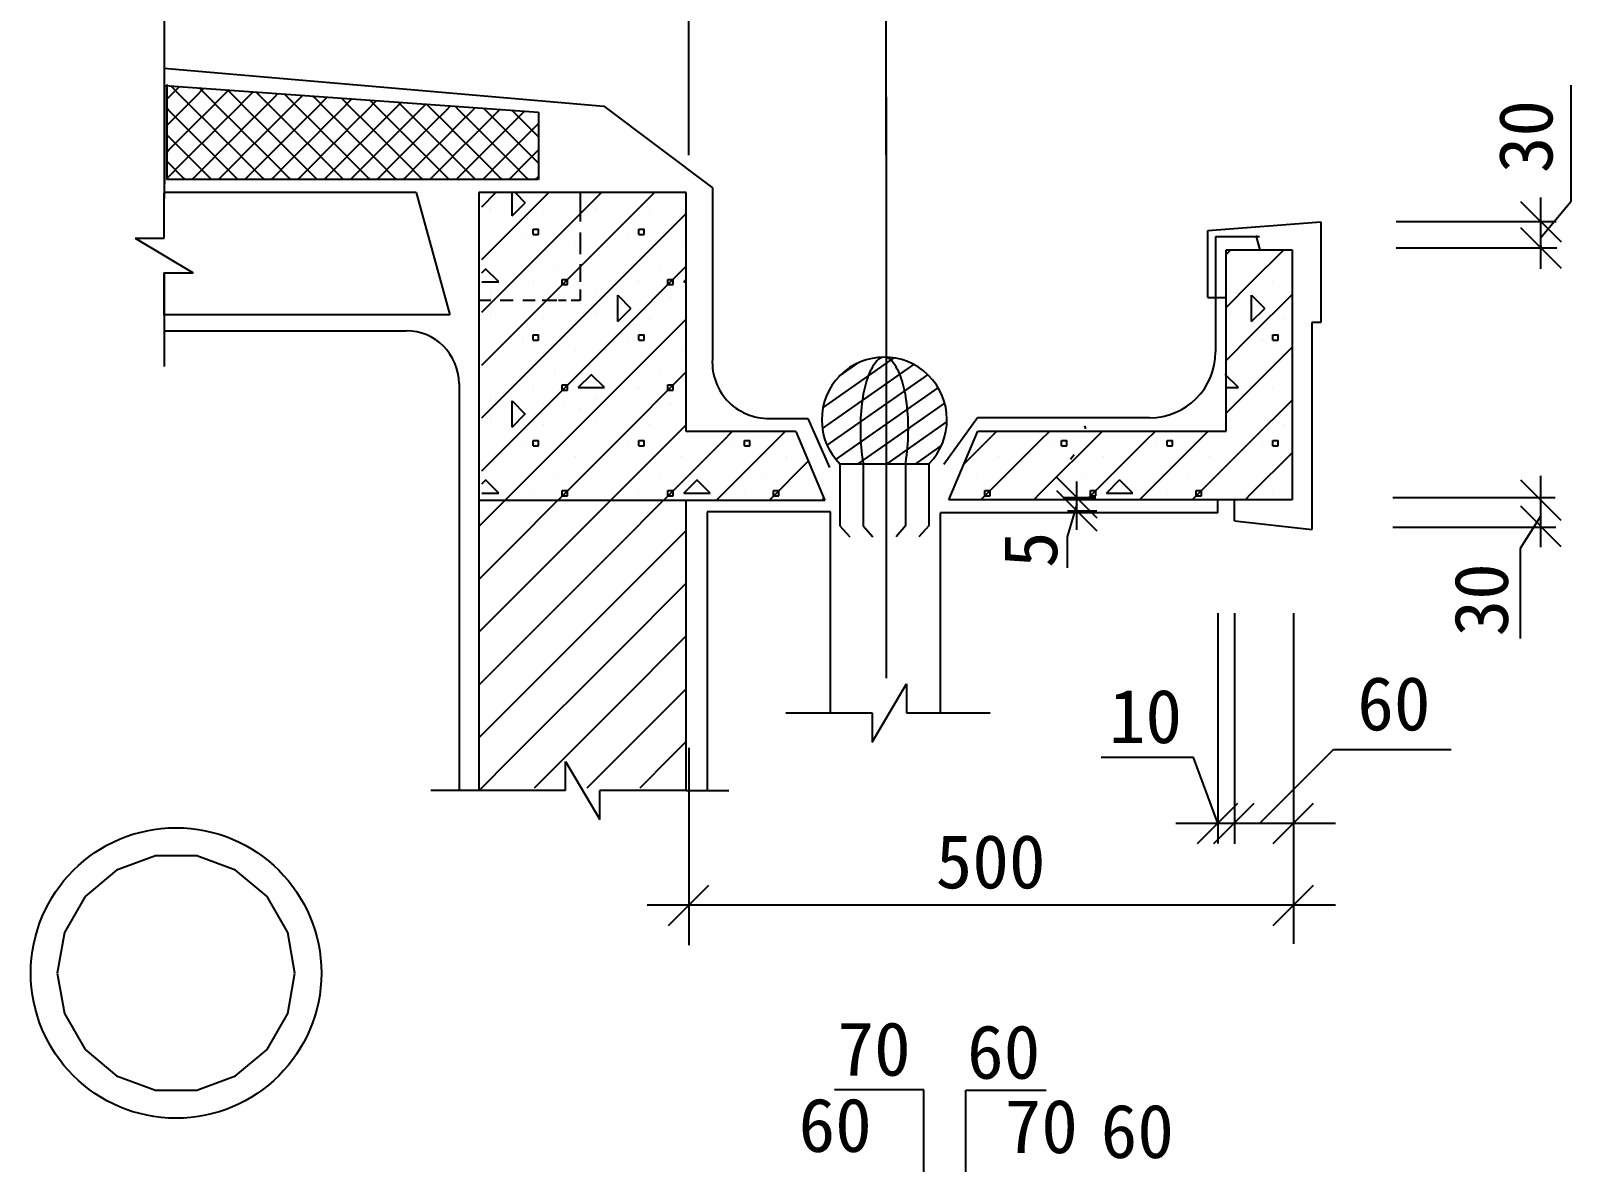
# Model space of a CAD drawing. Header units: metres. Extents: x 3333 to 67313, y 15903 to 106598.
# Drawn here: x 38894 to 62222, y 52942 to 70080 of the extents above; entities that cross this region are included whole.
import ezdxf

# ---------------------------------------------------------------- set-up
doc = ezdxf.new("R2010")
doc.units = ezdxf.units.M
for name, color, linetype in [('DIM', 3, 'Continuous'), ('OTHER', 7, 'Continuous'), ('PUB_DIM', 3, 'Continuous')]:
    doc.layers.add(name, color=color, linetype=linetype)

# ---------------------------------------------------------------- blocks, each defined once
blk = doc.blocks.new('_DIMX')
blk.add_line((-150, 0), (150, 0))
blk.add_lwpolyline([(-73.09, -73.09), (71.22, 71.29)])

msp = doc.modelspace()

# ---------------------------------------------------------------- linework, layer by layer
for p, q in [((40917.3, 68136.07), (40917.3, 70887.94)), ((40910.68, 69513.35), (47574.23, 68937.53)), ((40917.59, 69251.91), (40917.3, 67766.09)), ((40917.59, 69251.91), (46584.42, 68848.63)), ((40951.82, 69266.57), (40951.82, 67827.02)), ((40951.82, 69044.16), (40982.9, 69075.24)), ((40982.9, 69075.24), (41143.49, 69235.84)), ((40982.9, 69075.24), (40982.9, 69075.24)), ((41182.9, 69075.24), (41013.02, 69245.12)), ((41182.9, 68875.24), (41382.9, 69075.24)), ((41382.9, 68875.24), (41182.9, 69075.24)), ((41182.9, 69075.24), (41182.9, 69075.24)), ((41382.9, 69075.24), (41516.92, 69209.26)), ((41382.9, 69075.24), (41382.9, 69075.24)), ((41582.9, 69075.24), (41443.67, 69214.47)), ((41582.9, 68875.24), (41782.9, 69075.24)), ((41782.9, 68875.24), (41582.9, 69075.24)), ((41582.9, 69075.24), (41582.9, 69075.24)), ((41782.9, 69075.24), (41890.34, 69182.69)), ((41782.9, 69075.24), (41782.9, 69075.24)), ((41982.9, 69075.24), (41874.31, 69183.83)), ((41982.9, 68875.24), (42182.9, 69075.24)), ((42182.9, 68875.24), (41982.9, 69075.24)), ((41982.9, 69075.24), (41982.9, 69075.24)), ((42182.9, 69075.24), (42263.77, 69156.11)), ((42182.9, 69075.24), (42182.9, 69075.24)), ((42382.9, 69075.24), (42304.96, 69153.18)), ((42382.9, 68875.24), (42582.9, 69075.24)), ((42582.9, 68875.24), (42382.9, 69075.24)), ((42382.9, 69075.24), (42382.9, 69075.24)), ((42582.9, 69075.24), (42637.19, 69129.53)), ((42582.9, 69075.24), (42582.9, 69075.24)), ((42782.9, 69075.24), (42735.61, 69122.53)), ((42782.9, 68875.24), (42982.9, 69075.24)), ((42982.9, 68875.24), (42782.9, 69075.24)), ((42782.9, 69075.24), (42782.9, 69075.24)), ((42982.9, 69075.24), (43010.62, 69102.96)), ((42982.9, 69075.24), (42982.9, 69075.24)), ((43182.9, 69075.24), (43166.26, 69091.88)), ((43182.9, 68875.24), (43382.9, 69075.24)), ((43382.9, 68875.24), (43182.9, 69075.24)), ((43182.9, 69075.24), (43182.9, 69075.24)), ((43382.9, 69075.24), (43384.04, 69076.38)), ((43382.9, 69075.24), (43382.9, 69075.24)), ((43782.9, 68875.24), (43596.9, 69061.24)), ((51847.13, 69079.99), (51847.13, 60273.22)), ((62221.86, 67499.77), (62221.86, 69257.67)), ((40982.9, 68875.24), (40951.82, 68906.32)), ((40982.9, 68675.24), (41182.9, 68875.24)), ((41182.9, 68675.24), (40982.9, 68875.24)), ((40982.9, 68875.24), (40982.9, 68875.24)), ((41182.9, 68875.24), (41182.9, 68875.24)), ((41382.9, 68675.24), (41582.9, 68875.24)), ((41582.9, 68675.24), (41382.9, 68875.24)), ((41382.9, 68875.24), (41382.9, 68875.24)), ((41582.9, 68875.24), (41582.9, 68875.24)), ((41782.9, 68675.24), (41982.9, 68875.24)), ((41982.9, 68675.24), (41782.9, 68875.24)), ((41782.9, 68875.24), (41782.9, 68875.24)), ((41982.9, 68875.24), (41982.9, 68875.24)), ((42182.9, 68675.24), (42382.9, 68875.24)), ((42382.9, 68675.24), (42182.9, 68875.24)), ((42182.9, 68875.24), (42182.9, 68875.24)), ((42382.9, 68875.24), (42382.9, 68875.24)), ((42582.9, 68675.24), (42782.9, 68875.24)), ((42782.9, 68675.24), (42582.9, 68875.24)), ((42582.9, 68875.24), (42582.9, 68875.24)), ((42782.9, 68875.24), (42782.9, 68875.24)), ((42982.9, 68675.24), (43182.9, 68875.24)), ((43182.9, 68675.24), (42982.9, 68875.24)), ((42982.9, 68875.24), (42982.9, 68875.24)), ((43182.9, 68875.24), (43182.9, 68875.24)), ((43382.9, 68675.24), (43582.9, 68875.24)), ((43582.9, 68675.24), (43382.9, 68875.24)), ((43382.9, 68875.24), (43382.9, 68875.24)), ((43582.9, 68875.24), (43757.47, 69049.81)), ((43582.9, 68875.24), (43582.9, 68875.24)), ((43782.9, 68675.24), (43982.9, 68875.24)), ((43982.9, 68675.24), (43782.9, 68875.24)), ((43782.9, 68875.24), (43782.9, 68875.24)), ((43982.9, 68875.24), (44130.89, 69023.23)), ((43982.9, 68875.24), (43982.9, 68875.24)), ((44182.9, 68875.24), (44027.55, 69030.59)), ((44182.9, 68675.24), (44382.9, 68875.24)), ((44382.9, 68675.24), (44182.9, 68875.24)), ((44182.9, 68875.24), (44182.9, 68875.24)), ((44382.9, 68875.24), (44504.31, 68996.66)), ((44382.9, 68875.24), (44382.9, 68875.24)), ((44582.9, 68875.24), (44458.2, 68999.94)), ((44582.9, 68675.24), (44782.9, 68875.24)), ((44782.9, 68675.24), (44582.9, 68875.24)), ((44582.9, 68875.24), (44582.9, 68875.24)), ((44782.9, 68875.24), (44877.74, 68970.08)), ((44782.9, 68875.24), (44782.9, 68875.24)), ((44982.9, 68875.24), (44888.84, 68969.29)), ((44982.9, 68675.24), (45182.9, 68875.24)), ((45182.9, 68675.24), (44982.9, 68875.24)), ((44982.9, 68875.24), (44982.9, 68875.24)), ((45182.9, 68875.24), (45251.16, 68943.51)), ((45182.9, 68875.24), (45182.9, 68875.24)), ((45382.9, 68875.24), (45319.49, 68938.65)), ((45382.9, 68675.24), (45582.89, 68875.24)), ((45582.9, 68675.24), (45382.9, 68875.24)), ((45382.9, 68875.24), (45382.9, 68875.24)), ((45582.89, 68875.24), (45624.59, 68916.93)), ((45582.89, 68875.24), (45582.89, 68875.24)), ((45782.89, 68875.24), (45750.14, 68908)), ((45782.89, 68675.24), (45982.89, 68875.24)), ((45982.89, 68675.24), (45782.89, 68875.24)), ((45782.89, 68875.24), (45782.89, 68875.24)), ((45982.89, 68875.24), (45998.01, 68890.36)), ((45982.89, 68875.24), (45982.89, 68875.24)), ((46182.89, 68875.24), (46180.78, 68877.35)), ((46382.89, 68675.24), (46182.89, 68875.24)), ((46182.89, 68875.24), (46182.89, 68875.24)), ((46182.89, 68675.24), (46371.44, 68863.78)), ((46584.42, 68848.63), (46584.42, 67827.02)), ((47574.23, 68937.53), (49219.54, 67703.63)), ((40951.82, 68644.16), (40982.9, 68675.24)), ((40982.9, 68675.24), (40982.9, 68675.24)), ((41182.9, 68475.24), (41382.9, 68675.24)), ((41382.9, 68475.24), (41182.9, 68675.24)), ((41182.9, 68675.24), (41182.9, 68675.24)), ((41382.9, 68675.24), (41382.9, 68675.24)), ((41582.9, 68475.24), (41782.9, 68675.24)), ((41782.9, 68475.24), (41582.9, 68675.24)), ((41582.9, 68675.24), (41582.9, 68675.24)), ((41782.9, 68675.24), (41782.9, 68675.24)), ((41982.9, 68475.24), (42182.9, 68675.24)), ((42182.9, 68475.24), (41982.9, 68675.24)), ((41982.9, 68675.24), (41982.9, 68675.24)), ((42182.9, 68675.24), (42182.9, 68675.24)), ((42382.9, 68475.24), (42582.9, 68675.24)), ((42582.9, 68475.24), (42382.9, 68675.24)), ((42382.9, 68675.24), (42382.9, 68675.24)), ((42582.9, 68675.24), (42582.9, 68675.24)), ((42782.9, 68475.24), (42982.9, 68675.24)), ((42982.9, 68475.24), (42782.9, 68675.24)), ((42782.9, 68675.24), (42782.9, 68675.24)), ((42982.9, 68675.24), (42982.9, 68675.24)), ((43182.9, 68475.24), (43382.9, 68675.24)), ((43382.9, 68475.24), (43182.9, 68675.24)), ((43182.9, 68675.24), (43182.9, 68675.24)), ((43382.9, 68675.24), (43382.9, 68675.24)), ((43582.9, 68475.24), (43782.9, 68675.24)), ((43782.9, 68475.24), (43582.9, 68675.24)), ((43582.9, 68675.24), (43582.9, 68675.24)), ((43782.9, 68675.24), (43782.9, 68675.24)), ((43982.9, 68475.24), (44182.9, 68675.24)), ((44182.9, 68475.24), (43982.9, 68675.24)), ((43982.9, 68675.24), (43982.9, 68675.24)), ((44182.9, 68675.24), (44182.9, 68675.24)), ((44382.9, 68475.24), (44582.9, 68675.24)), ((44582.9, 68475.24), (44382.9, 68675.24)), ((44382.9, 68675.24), (44382.9, 68675.24)), ((44582.9, 68675.24), (44582.9, 68675.24)), ((44782.9, 68475.24), (44982.9, 68675.24)), ((44982.9, 68475.24), (44782.9, 68675.24)), ((44782.9, 68675.24), (44782.9, 68675.24)), ((44982.9, 68675.24), (44982.9, 68675.24)), ((45182.9, 68475.24), (45382.9, 68675.24)), ((45382.9, 68475.24), (45182.9, 68675.24)), ((45182.9, 68675.24), (45182.9, 68675.24)), ((45382.9, 68675.24), (45382.9, 68675.24)), ((45582.89, 68475.24), (45782.89, 68675.24)), ((45782.89, 68475.24), (45582.9, 68675.24)), ((45582.9, 68675.24), (45582.9, 68675.24)), ((45782.89, 68675.24), (45782.89, 68675.24)), ((45982.89, 68475.24), (46182.89, 68675.24)), ((46182.89, 68475.24), (45982.89, 68675.24)), ((45982.89, 68675.24), (45982.89, 68675.24)), ((46182.89, 68675.24), (46182.89, 68675.24)), ((46382.89, 68475.24), (46582.89, 68675.24)), ((46582.89, 68475.24), (46382.89, 68675.24)), ((46382.89, 68675.24), (46382.89, 68675.24)), ((46582.89, 68675.24), (46584.42, 68676.77)), ((46582.89, 68675.24), (46582.89, 68675.24)), ((40982.9, 68475.24), (40951.82, 68506.32)), ((40982.9, 68275.24), (41182.9, 68475.24)), ((41182.9, 68275.24), (40982.9, 68475.24)), ((40982.9, 68475.24), (40982.9, 68475.24)), ((41182.9, 68475.24), (41182.9, 68475.24)), ((41382.9, 68275.24), (41582.9, 68475.24)), ((41582.9, 68275.24), (41382.9, 68475.24)), ((41382.9, 68475.24), (41382.9, 68475.24)), ((41582.9, 68475.24), (41582.9, 68475.24)), ((41782.9, 68275.24), (41982.9, 68475.24)), ((41982.9, 68275.24), (41782.9, 68475.24)), ((41782.9, 68475.24), (41782.9, 68475.24)), ((41982.9, 68475.24), (41982.9, 68475.24)), ((42182.9, 68275.24), (42382.9, 68475.24)), ((42382.9, 68275.24), (42182.9, 68475.24)), ((42182.9, 68475.24), (42182.9, 68475.24)), ((42382.9, 68475.24), (42382.9, 68475.24)), ((42582.9, 68275.24), (42782.9, 68475.24)), ((42782.9, 68275.24), (42582.9, 68475.24)), ((42582.9, 68475.24), (42582.9, 68475.24)), ((42782.9, 68475.24), (42782.9, 68475.24)), ((42982.9, 68275.24), (43182.9, 68475.24)), ((43182.9, 68275.24), (42982.9, 68475.24)), ((42982.9, 68475.24), (42982.9, 68475.24)), ((43182.9, 68475.24), (43182.9, 68475.24)), ((43382.9, 68275.24), (43582.9, 68475.24)), ((43582.9, 68275.24), (43382.9, 68475.24)), ((43382.9, 68475.24), (43382.9, 68475.24)), ((43582.9, 68475.24), (43582.9, 68475.24)), ((43782.9, 68275.24), (43982.9, 68475.24)), ((43982.9, 68275.24), (43782.9, 68475.24)), ((43782.9, 68475.24), (43782.9, 68475.24)), ((43982.9, 68475.24), (43982.9, 68475.24)), ((44182.9, 68275.24), (44382.9, 68475.24)), ((44382.9, 68275.24), (44182.9, 68475.24)), ((44182.9, 68475.24), (44182.9, 68475.24)), ((44382.9, 68475.24), (44382.9, 68475.24)), ((44582.9, 68275.24), (44782.9, 68475.24)), ((44782.9, 68275.24), (44582.9, 68475.24)), ((44582.9, 68475.24), (44582.9, 68475.24)), ((44782.9, 68475.24), (44782.9, 68475.24)), ((44982.9, 68275.24), (45182.9, 68475.24)), ((45182.9, 68275.24), (44982.9, 68475.24)), ((44982.9, 68475.24), (44982.9, 68475.24)), ((45182.9, 68475.24), (45182.9, 68475.24)), ((45382.9, 68275.24), (45582.89, 68475.24)), ((45582.9, 68275.24), (45382.9, 68475.24)), ((45382.9, 68475.24), (45382.9, 68475.24)), ((45582.89, 68475.24), (45582.89, 68475.24)), ((45782.89, 68275.24), (45982.89, 68475.24)), ((45982.89, 68275.24), (45782.89, 68475.24)), ((45782.89, 68475.24), (45782.89, 68475.24)), ((45982.89, 68475.24), (45982.89, 68475.24)), ((46182.89, 68275.24), (46382.89, 68475.24)), ((46382.89, 68275.24), (46182.89, 68475.24)), ((46182.89, 68475.24), (46182.89, 68475.24)), ((46382.89, 68475.24), (46382.89, 68475.24)), ((46584.42, 68473.71), (46582.89, 68475.24)), ((46582.89, 68475.24), (46582.89, 68475.24)), ((40915.96, 66937.53), (40917.3, 68136.07)), ((40951.82, 68244.16), (40982.9, 68275.24)), ((40982.9, 68275.24), (40982.9, 68275.24)), ((41182.9, 68075.24), (41382.9, 68275.24)), ((41382.9, 68075.24), (41182.9, 68275.24)), ((41182.9, 68275.24), (41182.9, 68275.24)), ((41382.9, 68275.24), (41382.9, 68275.24)), ((41582.9, 68075.24), (41782.9, 68275.24)), ((41782.9, 68075.24), (41582.9, 68275.24)), ((41582.9, 68275.24), (41582.9, 68275.24)), ((41782.9, 68275.24), (41782.9, 68275.24)), ((41982.9, 68075.24), (42182.9, 68275.24)), ((42182.9, 68075.24), (41982.9, 68275.24)), ((41982.9, 68275.24), (41982.9, 68275.24)), ((42182.9, 68275.24), (42182.9, 68275.24)), ((42382.9, 68075.24), (42582.9, 68275.24)), ((42582.9, 68075.24), (42382.9, 68275.24)), ((42382.9, 68275.24), (42382.9, 68275.24)), ((42582.9, 68275.24), (42582.9, 68275.24)), ((42782.9, 68075.24), (42982.9, 68275.24)), ((42982.9, 68075.24), (42782.9, 68275.24)), ((42782.9, 68275.24), (42782.9, 68275.24)), ((42982.9, 68275.24), (42982.9, 68275.24)), ((43182.9, 68075.24), (43382.9, 68275.24)), ((43382.9, 68075.24), (43182.9, 68275.24)), ((43182.9, 68275.24), (43182.9, 68275.24)), ((43382.9, 68275.24), (43382.9, 68275.24)), ((43582.9, 68075.24), (43782.9, 68275.24)), ((43782.9, 68075.24), (43582.9, 68275.24)), ((43582.9, 68275.24), (43582.9, 68275.24)), ((43782.9, 68275.24), (43782.9, 68275.24)), ((43982.9, 68075.24), (44182.9, 68275.24)), ((44182.9, 68075.24), (43982.9, 68275.24)), ((43982.9, 68275.24), (43982.9, 68275.24)), ((44182.9, 68275.24), (44182.9, 68275.24)), ((44382.9, 68075.24), (44582.9, 68275.24)), ((44582.9, 68075.24), (44382.9, 68275.24)), ((44382.9, 68275.24), (44382.9, 68275.24)), ((44582.9, 68275.24), (44582.9, 68275.24)), ((44782.9, 68075.24), (44982.9, 68275.24)), ((44982.9, 68075.24), (44782.9, 68275.24)), ((44782.9, 68275.24), (44782.9, 68275.24)), ((44982.9, 68275.24), (44982.9, 68275.24)), ((45182.9, 68075.24), (45382.9, 68275.24)), ((45382.9, 68075.24), (45182.9, 68275.24)), ((45182.9, 68275.24), (45182.9, 68275.24)), ((45382.9, 68275.24), (45382.9, 68275.24)), ((45582.89, 68075.24), (45782.89, 68275.24)), ((45782.89, 68075.24), (45582.9, 68275.24)), ((45582.9, 68275.24), (45582.9, 68275.24)), ((45782.89, 68275.24), (45782.89, 68275.24)), ((45982.89, 68075.24), (46182.89, 68275.24)), ((46182.89, 68075.24), (45982.89, 68275.24)), ((45982.89, 68275.24), (45982.89, 68275.24)), ((46182.89, 68275.24), (46182.89, 68275.24)), ((46382.89, 68075.24), (46582.89, 68275.24)), ((46582.89, 68075.24), (46382.89, 68275.24)), ((46382.89, 68275.24), (46382.89, 68275.24)), ((46582.89, 68275.24), (46584.42, 68276.77)), ((46582.89, 68275.24), (46582.89, 68275.24)), ((40982.9, 68075.24), (40951.82, 68106.33)), ((40982.9, 67875.24), (41182.9, 68075.24)), ((41182.9, 67875.24), (40982.9, 68075.24)), ((40982.9, 68075.24), (40982.9, 68075.24)), ((41182.9, 68075.24), (41182.9, 68075.24)), ((41382.9, 67875.24), (41582.9, 68075.24)), ((41582.9, 67875.24), (41382.9, 68075.24)), ((41382.9, 68075.24), (41382.9, 68075.24)), ((41582.9, 68075.24), (41582.9, 68075.24)), ((41782.9, 67875.24), (41982.9, 68075.24)), ((41982.9, 67875.24), (41782.9, 68075.24)), ((41782.9, 68075.24), (41782.9, 68075.24)), ((41982.9, 68075.24), (41982.9, 68075.24)), ((42182.9, 67875.24), (42382.9, 68075.24)), ((42382.9, 67875.24), (42182.9, 68075.24)), ((42182.9, 68075.24), (42182.9, 68075.24)), ((42382.9, 68075.24), (42382.9, 68075.24)), ((42582.9, 67875.24), (42782.9, 68075.24)), ((42782.9, 67875.24), (42582.9, 68075.24)), ((42582.9, 68075.24), (42582.9, 68075.24)), ((42782.9, 68075.24), (42782.9, 68075.24)), ((42982.9, 67875.24), (43182.9, 68075.24)), ((43182.9, 67875.24), (42982.9, 68075.24)), ((42982.9, 68075.24), (42982.9, 68075.24)), ((43182.9, 68075.24), (43182.9, 68075.24)), ((43382.9, 67875.24), (43582.9, 68075.24)), ((43582.9, 67875.24), (43382.9, 68075.24)), ((43382.9, 68075.24), (43382.9, 68075.24)), ((43582.9, 68075.24), (43582.9, 68075.24)), ((43782.9, 67875.24), (43982.9, 68075.24)), ((43982.9, 67875.24), (43782.9, 68075.24)), ((43782.9, 68075.24), (43782.9, 68075.24)), ((43982.9, 68075.24), (43982.9, 68075.24)), ((44182.9, 67875.24), (44382.9, 68075.24)), ((44382.9, 67875.24), (44182.9, 68075.24)), ((44182.9, 68075.24), (44182.9, 68075.24)), ((44382.9, 68075.24), (44382.9, 68075.24)), ((44582.9, 67875.24), (44782.9, 68075.24)), ((44782.9, 67875.24), (44582.9, 68075.24)), ((44582.9, 68075.24), (44582.9, 68075.24)), ((44782.9, 68075.24), (44782.9, 68075.24)), ((44982.9, 67875.24), (45182.9, 68075.24)), ((45182.9, 67875.24), (44982.9, 68075.24)), ((44982.9, 68075.24), (44982.9, 68075.24)), ((45182.9, 68075.24), (45182.9, 68075.24)), ((45382.9, 67875.24), (45582.89, 68075.24)), ((45582.9, 67875.24), (45382.9, 68075.24)), ((45382.9, 68075.24), (45382.9, 68075.24)), ((45582.89, 68075.24), (45582.89, 68075.24)), ((45782.89, 67875.24), (45982.89, 68075.24)), ((45982.89, 67875.24), (45782.89, 68075.24)), ((45782.89, 68075.24), (45782.89, 68075.24)), ((45982.89, 68075.24), (45982.89, 68075.24)), ((46182.89, 67875.24), (46382.89, 68075.24)), ((46382.89, 67875.24), (46182.89, 68075.24)), ((46182.89, 68075.24), (46182.89, 68075.24)), ((46382.89, 68075.24), (46382.89, 68075.24)), ((46584.42, 68073.71), (46582.89, 68075.24)), ((46582.89, 68075.24), (46582.89, 68075.24)), ((40951.82, 67844.16), (40982.9, 67875.24)), ((46584.42, 67827.02), (40951.82, 67827.02)), ((40982.9, 67875.24), (40982.9, 67875.24)), ((41231.12, 67827.02), (41182.9, 67875.24)), ((41182.9, 67875.24), (41182.9, 67875.24)), ((41334.68, 67827.02), (41382.9, 67875.24)), ((41382.9, 67875.24), (41382.9, 67875.24)), ((41631.12, 67827.02), (41582.9, 67875.24)), ((41582.9, 67875.24), (41582.9, 67875.24)), ((41734.68, 67827.02), (41782.9, 67875.24)), ((41782.9, 67875.24), (41782.9, 67875.24)), ((42031.12, 67827.02), (41982.9, 67875.24)), ((41982.9, 67875.24), (41982.9, 67875.24)), ((42134.68, 67827.02), (42182.9, 67875.24)), ((42182.9, 67875.24), (42182.9, 67875.24)), ((42431.12, 67827.02), (42382.9, 67875.24)), ((42382.9, 67875.24), (42382.9, 67875.24)), ((42534.68, 67827.02), (42582.9, 67875.24)), ((42582.9, 67875.24), (42582.9, 67875.24)), ((42831.12, 67827.02), (42782.9, 67875.24)), ((42782.9, 67875.24), (42782.9, 67875.24)), ((42934.68, 67827.02), (42982.9, 67875.24)), ((42982.9, 67875.24), (42982.9, 67875.24)), ((43231.12, 67827.02), (43182.9, 67875.24)), ((43182.9, 67875.24), (43182.9, 67875.24)), ((43334.68, 67827.02), (43382.9, 67875.24)), ((43382.9, 67875.24), (43382.9, 67875.24)), ((43631.12, 67827.02), (43582.9, 67875.24)), ((43582.9, 67875.24), (43582.9, 67875.24)), ((43734.68, 67827.02), (43782.9, 67875.24)), ((43782.9, 67875.24), (43782.9, 67875.24)), ((44031.12, 67827.02), (43982.9, 67875.24)), ((43982.9, 67875.24), (43982.9, 67875.24)), ((44134.68, 67827.02), (44182.9, 67875.24)), ((44182.9, 67875.24), (44182.9, 67875.24)), ((44431.12, 67827.02), (44382.9, 67875.24)), ((44382.9, 67875.24), (44382.9, 67875.24)), ((44534.68, 67827.02), (44582.9, 67875.24)), ((44582.9, 67875.24), (44582.9, 67875.24)), ((44831.12, 67827.02), (44782.9, 67875.24)), ((44782.9, 67875.24), (44782.9, 67875.24)), ((44934.68, 67827.02), (44982.9, 67875.24)), ((44982.9, 67875.24), (44982.9, 67875.24)), ((45231.12, 67827.02), (45182.9, 67875.24)), ((45182.9, 67875.24), (45182.9, 67875.24)), ((45334.68, 67827.02), (45382.9, 67875.24)), ((45382.9, 67875.24), (45382.9, 67875.24)), ((45631.11, 67827.02), (45582.9, 67875.24)), ((45582.9, 67875.24), (45582.9, 67875.24)), ((45734.67, 67827.02), (45782.89, 67875.24)), ((45782.89, 67875.24), (45782.89, 67875.24)), ((46031.11, 67827.02), (45982.89, 67875.24)), ((45982.89, 67875.24), (45982.89, 67875.24)), ((46134.67, 67827.02), (46182.89, 67875.24)), ((46182.89, 67875.24), (46182.89, 67875.24)), ((46431.11, 67827.02), (46382.89, 67875.24)), ((46382.89, 67875.24), (46382.89, 67875.24)), ((46534.67, 67827.02), (46582.89, 67875.24)), ((46582.89, 67875.24), (46584.42, 67876.77)), ((46582.89, 67875.24), (46582.89, 67875.24)), ((49219.54, 67703.63), (49219.54, 65153.57)), ((40910.68, 67621.37), (40910.68, 66937.54)), ((44728.5, 67629.55), (40917.3, 67629.55)), ((44728.5, 67629.55), (45239.42, 65778.64)), ((45678.6, 67629.55), (45678.6, 58572.76)), ((48820.41, 67629.55), (45678.6, 67629.55)), ((45723.24, 67415.86), (45936.93, 67629.55)), ((46182.46, 67275.1), (46182.46, 67629.55)), ((46182.48, 67075.1), (46736.93, 67629.55)), ((46182.48, 67275.1), (46383.29, 67475.91)), ((46228.04, 67629.55), (46383.29, 67474.3)), ((46982.48, 67075.1), (47536.93, 67629.55)), ((47216.11, 67629.55), (47216.11, 67193.93)), ((47222.46, 67555.1), (47222.46, 67555.1)), ((47782.48, 67075.1), (48336.93, 67629.55)), ((48820.41, 64009.19), (48820.41, 67629.55)), ((61763.07, 66553.07), (61763.07, 67555.84)), ((61763.07, 66950.54), (62221.86, 67499.77)), ((61763.07, 66473.65), (61763.07, 67427.42)), ((45862.46, 67395.1), (45862.46, 67395.1)), ((46422.46, 67235.1), (46422.46, 67235.1)), ((46662.46, 67315.1), (46662.46, 67315.1)), ((47462.46, 67395.1), (47462.46, 67395.1)), ((47782.48, 66275.1), (48820.41, 67313.03)), ((48022.46, 67235.1), (48022.46, 67235.1)), ((48262.46, 67315.1), (48262.46, 67315.1)), ((56716.72, 67056.17), (58431.2, 67185.22)), ((58431.2, 67185.22), (58431.2, 65660.86)), ((45723.24, 66615.86), (46182.48, 67075.1)), ((45723.24, 65815.86), (46982.48, 67075.1)), ((46182.48, 67075.1), (46182.48, 67075.1)), ((46182.48, 65475.1), (47782.48, 67075.1)), ((46342.46, 66995.1), (46342.46, 66995.1)), ((46502.46, 67075.1), (46582.46, 67075.1)), ((46502.46, 66995.1), (46502.46, 67075.1)), ((46502.46, 66995.1), (46582.46, 66995.1)), ((46582.46, 66995.1), (46582.46, 67075.1)), ((46982.48, 67075.1), (46982.48, 67075.1)), ((47216.11, 67027.42), (47216.11, 66694.4)), ((47782.48, 67075.1), (47782.48, 67075.1)), ((47942.46, 66995.1), (47942.46, 66995.1)), ((48102.46, 67075.1), (48182.46, 67075.1)), ((48102.46, 66995.1), (48102.46, 67075.1)), ((48102.46, 66995.1), (48182.46, 66995.1)), ((48182.46, 66995.1), (48182.46, 67075.1)), ((56716.72, 66041.27), (56716.72, 67056.17)), ((57500.68, 66960.99), (56837.02, 66960.99)), ((56837.02, 66960.99), (56837.02, 65218.04)), ((57509.19, 66760.86), (57451.93, 66981.2)), ((40475.96, 66938.17), (41354.2, 66415.59)), ((47142.46, 66835.1), (47142.46, 66835.1)), ((48742.46, 66835.1), (48742.46, 66835.1)), ((56992.41, 66685.03), (57068.24, 66760.86)), ((56994.73, 64017.91), (56994.73, 66760.86)), ((56994.73, 66760.86), (57994.73, 66760.86)), ((57382.48, 66275.1), (57868.24, 66760.86)), ((57994.73, 66760.86), (57994.73, 62976.06)), ((61763.07, 66821.22), (61763.07, 66761.22)), ((46822.46, 66515.1), (46822.46, 66515.1)), ((47216.11, 66544), (47216.11, 66275.44)), ((47782.48, 65475.1), (48820.41, 66513.03)), ((48422.46, 66515.1), (48422.46, 66515.1)), ((40910.68, 66415.78), (40910.68, 65770.52)), ((40917.3, 64994.27), (40917.3, 66415.78)), ((45723.24, 66415.86), (45783.29, 66475.91)), ((45723.24, 66275.1), (45982.46, 66275.1)), ((45982.48, 66275.1), (45781.68, 66475.91)), ((46182.48, 64675.1), (47782.48, 66275.1)), ((46502.46, 66275.1), (46502.46, 66275.1)), ((46942.46, 66235.1), (46942.46, 66315.1)), ((46942.46, 66315.1), (47022.46, 66315.1)), ((47022.46, 66235.1), (47022.46, 66315.1)), ((47782.48, 66275.1), (47782.48, 66275.1)), ((48102.46, 66275.1), (48102.46, 66275.1)), ((48542.46, 66235.1), (48542.46, 66315.1)), ((48542.46, 66315.1), (48622.46, 66315.1)), ((48622.46, 66235.1), (48622.46, 66315.1)), ((48782.46, 66275.1), (48820.41, 66275.1)), ((48782.48, 66275.1), (48820.41, 66313.03)), ((56994.73, 65887.35), (57382.48, 66275.1)), ((57382.48, 66275.1), (57382.48, 66275.1)), ((57702.46, 66275.1), (57702.46, 66275.1)), ((45862.46, 66115.1), (45862.46, 66115.1)), ((46662.46, 66035.1), (46662.46, 66035.1)), ((46942.46, 66235.1), (47022.46, 66235.1)), ((46982.46, 66035.1), (46982.46, 66035.1)), ((47216.11, 66162.64), (47216.11, 65994.46)), ((47462.46, 66115.1), (47462.46, 66115.1)), ((47782.46, 65675.1), (47782.46, 66075.1)), ((47782.48, 66075.1), (47983.29, 65874.3)), ((48262.46, 66035.1), (48262.46, 66035.1)), ((48542.46, 66235.1), (48622.46, 66235.1)), ((48582.46, 66035.1), (48582.46, 66035.1)), ((56716.72, 66041.27), (56994.73, 66041.27)), ((57062.46, 66115.1), (57062.46, 66115.1)), ((57382.46, 65675.1), (57382.46, 66075.1)), ((57382.48, 65475.1), (57994.73, 66087.35)), ((57382.48, 66075.1), (57583.29, 65874.3)), ((57862.46, 66035.1), (57862.46, 66035.1)), ((45860.09, 65994.46), (45678.6, 65994.46)), ((45862.46, 65795.1), (45862.46, 65795.1)), ((46198.4, 65994.46), (45999.71, 65994.46)), ((46531.35, 65994.46), (46343.39, 65994.46)), ((46858.92, 65994.46), (46638.75, 65994.46)), ((46982.43, 65994.46), (46885.77, 65994.46)), ((47003.91, 65994.46), (46982.43, 65994.46)), ((47216.11, 65994.46), (47079.09, 65994.46)), ((47222.46, 65955.1), (47222.46, 65955.1)), ((47462.46, 65795.1), (47462.46, 65795.1)), ((47782.48, 65675.1), (47983.29, 65875.91)), ((57062.46, 65795.1), (57062.46, 65795.1)), ((57382.48, 65675.1), (57583.29, 65875.91)), ((45239.42, 65778.64), (40917.3, 65778.64)), ((46422.46, 65635.1), (46422.46, 65635.1)), ((46662.46, 65715.1), (46662.46, 65715.1)), ((48022.46, 65635.1), (48022.46, 65635.1)), ((48262.46, 65715.1), (48262.46, 65715.1)), ((48582.48, 65475.1), (48820.41, 65713.03)), ((57622.46, 65635.1), (57622.46, 65635.1)), ((57862.46, 65715.1), (57862.46, 65715.1)), ((58431.2, 65660.86), (58294.73, 65660.86)), ((58294.73, 65660.86), (58294.73, 62976.06)), ((40917.3, 65536.39), (44579.09, 65536.39)), ((45723.24, 65015.86), (46182.48, 65475.1)), ((46182.48, 63875.1), (47782.48, 65475.1)), ((46182.48, 65475.1), (46182.48, 65475.1)), ((46342.46, 65395.1), (46342.46, 65395.1)), ((46502.46, 65475.1), (46582.46, 65475.1)), ((46502.46, 65395.1), (46502.46, 65475.1)), ((46502.46, 65395.1), (46582.46, 65395.1)), ((46582.46, 65395.1), (46582.46, 65475.1)), ((46982.48, 63875.1), (48582.48, 65475.1)), ((47782.48, 65475.1), (47782.48, 65475.1)), ((47942.46, 65395.1), (47942.46, 65395.1)), ((48102.46, 65475.1), (48182.46, 65475.1)), ((48102.46, 65395.1), (48102.46, 65475.1)), ((48102.46, 65395.1), (48182.46, 65395.1)), ((48182.46, 65395.1), (48182.46, 65475.1)), ((48582.48, 65475.1), (48582.48, 65475.1)), ((56994.73, 65087.35), (57382.48, 65475.1)), ((57382.48, 65475.1), (57382.48, 65475.1)), ((57542.46, 65395.1), (57542.46, 65395.1)), ((57702.46, 65475.1), (57782.46, 65475.1)), ((57702.46, 65395.1), (57702.46, 65475.1)), ((57702.46, 65395.1), (57782.46, 65395.1)), ((57782.46, 65395.1), (57782.46, 65475.1)), ((47142.46, 65235.1), (47142.46, 65235.1)), ((48742.46, 65235.1), (48742.46, 65235.1)), ((50889.02, 64366.94), (51970.61, 65124.28)), ((56994.73, 64287.35), (57994.73, 65287.35)), ((46822.46, 64915.1), (46822.46, 64915.1)), ((47182.48, 64675.1), (47383.29, 64875.91)), ((47582.48, 64675.1), (47381.68, 64875.91)), ((47782.48, 63875.1), (48820.41, 64913.03)), ((48422.46, 64915.1), (48422.46, 64915.1)), ((50881.11, 64056.21), (52265.3, 65025.43)), ((50953.94, 63802.01), (52479.26, 64870.05)), ((51137.93, 64846.43), (51434.9, 65054.37)), ((57182.48, 64675.1), (56981.68, 64875.91)), ((45379.09, 64736.39), (45379.09, 58572.76)), ((45723.24, 64215.86), (46182.48, 64675.1)), ((46182.48, 64675.1), (46182.48, 64675.1)), ((46502.46, 64675.1), (46502.46, 64675.1)), ((46942.46, 64635.1), (46942.46, 64715.1)), ((46942.46, 64715.1), (47022.46, 64715.1)), ((46942.46, 64635.1), (47022.46, 64635.1)), ((47022.46, 64635.1), (47022.46, 64715.1)), ((47182.46, 64675.1), (47582.46, 64675.1)), ((48102.46, 64675.1), (48102.46, 64675.1)), ((48542.46, 64635.1), (48542.46, 64715.1)), ((48542.46, 64715.1), (48622.46, 64715.1)), ((48542.46, 64635.1), (48622.46, 64635.1)), ((48622.46, 64635.1), (48622.46, 64715.1)), ((51085.12, 63588.67), (52634.87, 64673.82)), ((56994.73, 64675.1), (57182.46, 64675.1)), ((57702.46, 64675.1), (57702.46, 64675.1)), ((45862.46, 64515.1), (45862.46, 64515.1)), ((46182.46, 64075.1), (46182.46, 64475.1)), ((46182.48, 64475.1), (46383.29, 64274.3)), ((46662.46, 64435.1), (46662.46, 64435.1)), ((46982.46, 64435.1), (46982.46, 64435.1)), ((47462.46, 64515.1), (47462.46, 64515.1)), ((48262.46, 64435.1), (48262.46, 64435.1)), ((48582.46, 64435.1), (48582.46, 64435.1)), ((51425.23, 63521.62), (52735.06, 64438.78)), ((57062.46, 64515.1), (57062.46, 64515.1)), ((57382.48, 63875.1), (57994.73, 64487.35)), ((57862.46, 64435.1), (57862.46, 64435.1)), ((45862.46, 64195.1), (45862.46, 64195.1)), ((46182.48, 64075.1), (46383.29, 64275.91)), ((47222.46, 64355.1), (47222.46, 64355.1)), ((47462.46, 64195.1), (47462.46, 64195.1)), ((50083.34, 64207.58), (50659.2, 64207.58)), ((50659.2, 64207.58), (50988.26, 63467.23)), ((51861.09, 63521.62), (52768.37, 64156.91)), ((53230.31, 64218.04), (52722.12, 63511.64)), ((55837.02, 64218.04), (53230.31, 64218.04)), ((57062.46, 64195.1), (57062.46, 64195.1)), ((46422.46, 64035.1), (46422.46, 64035.1)), ((46662.46, 64115.1), (46662.46, 64115.1)), ((47782.48, 63075.1), (48820.41, 64113.03)), ((48022.46, 64035.1), (48022.46, 64035.1)), ((48262.46, 64115.1), (48262.46, 64115.1)), ((50479.52, 64009.19), (48820.41, 64009.19)), ((49382.48, 63875.1), (49516.57, 64009.19)), ((50182.48, 63875.1), (50316.57, 64009.19)), ((50479.52, 64009.19), (50919.51, 62967.34)), ((52794.73, 62976.06), (53234.72, 64017.91)), ((53234.72, 64017.91), (56994.73, 64017.91)), ((53382.48, 63875.1), (53525.29, 64017.91)), ((54182.48, 63875.1), (54325.29, 64017.91)), ((54182.48, 63075.1), (55125.29, 64017.91)), ((54852.33, 64094.32), (54868.73, 64053.05)), ((55782.48, 63875.1), (55925.29, 64017.91)), ((56582.48, 63875.1), (56725.29, 64017.91)), ((57622.46, 64035.1), (57622.46, 64035.1)), ((57862.46, 64115.1), (57862.46, 64115.1)), ((45723.24, 63415.86), (46182.48, 63875.1)), ((46074.72, 62967.34), (46982.48, 63875.1)), ((46182.48, 63875.1), (46182.48, 63875.1)), ((46342.46, 63795.1), (46342.46, 63795.1)), ((46502.46, 63875.1), (46582.46, 63875.1)), ((46502.46, 63795.1), (46502.46, 63875.1)), ((46502.46, 63795.1), (46582.46, 63795.1)), ((46582.46, 63795.1), (46582.46, 63875.1)), ((46874.72, 62967.34), (47782.48, 63875.1)), ((46982.48, 63875.1), (46982.48, 63875.1)), ((47782.48, 63875.1), (47782.48, 63875.1)), ((47942.46, 63795.1), (47942.46, 63795.1)), ((48102.46, 63875.1), (48182.46, 63875.1)), ((48102.46, 63795.1), (48102.46, 63875.1)), ((48102.46, 63795.1), (48182.46, 63795.1)), ((48182.46, 63795.1), (48182.46, 63875.1)), ((48474.72, 62967.34), (49382.48, 63875.1)), ((49274.72, 62967.34), (50182.48, 63875.1)), ((49382.48, 63875.1), (49382.48, 63875.1)), ((49542.46, 63795.1), (49542.46, 63795.1)), ((49702.46, 63875.1), (49782.46, 63875.1)), ((49702.46, 63795.1), (49702.46, 63875.1)), ((49702.46, 63795.1), (49782.46, 63795.1)), ((49782.46, 63795.1), (49782.46, 63875.1)), ((50182.48, 63875.1), (50182.48, 63875.1)), ((52296.95, 63521.62), (52682, 63791.23)), ((53022.31, 63514.93), (53382.48, 63875.1)), ((53283.44, 62976.06), (54182.48, 63875.1)), ((53382.48, 63875.1), (53382.48, 63875.1)), ((54182.48, 63875.1), (54182.48, 63875.1)), ((54342.46, 63795.1), (54342.46, 63795.1)), ((54502.46, 63875.1), (54582.46, 63875.1)), ((54502.46, 63795.1), (54502.46, 63875.1)), ((54502.46, 63795.1), (54582.46, 63795.1)), ((54582.46, 63795.1), (54582.46, 63875.1)), ((54883.44, 62976.06), (55782.48, 63875.1)), ((55683.44, 62976.06), (56582.48, 63875.1)), ((55782.48, 63875.1), (55782.48, 63875.1)), ((55942.46, 63795.1), (55942.46, 63795.1)), ((56102.46, 63875.1), (56182.46, 63875.1)), ((56102.46, 63795.1), (56102.46, 63875.1)), ((56102.46, 63795.1), (56182.46, 63795.1)), ((56182.46, 63795.1), (56182.46, 63875.1)), ((56483.44, 62976.06), (57382.48, 63875.1)), ((56582.48, 63875.1), (56582.48, 63875.1)), ((57382.48, 63875.1), (57382.48, 63875.1)), ((57382.48, 63075.1), (57994.73, 63687.35)), ((57542.46, 63795.1), (57542.46, 63795.1)), ((57702.46, 63875.1), (57782.46, 63875.1)), ((57702.46, 63795.1), (57702.46, 63875.1)), ((57702.46, 63795.1), (57782.46, 63795.1)), ((57782.46, 63795.1), (57782.46, 63875.1)), ((47142.46, 63635.1), (47142.46, 63635.1)), ((48742.46, 63635.1), (48742.46, 63635.1)), ((50074.72, 62967.34), (50668.67, 63561.29)), ((50342.46, 63635.1), (50342.46, 63635.1)), ((51131.09, 63521.62), (52495.11, 63521.62)), ((51145.26, 63521.62), (51145.26, 62583.87)), ((51500.22, 63521.62), (51500.22, 62583.87)), ((52140.6, 63521.62), (52140.6, 62583.87)), ((52495.55, 63521.62), (52495.55, 62583.87)), ((53542.46, 63635.1), (53542.46, 63635.1)), ((54694.69, 63655.74), (54641.84, 63585.27)), ((55142.46, 63635.1), (55142.46, 63635.1)), ((56742.46, 63635.1), (56742.46, 63635.1)), ((45723.24, 63215.86), (45783.29, 63275.91)), ((45982.48, 63075.1), (45781.68, 63275.91)), ((46822.46, 63315.1), (46822.46, 63315.1)), ((48422.46, 63315.1), (48422.46, 63315.1)), ((48782.48, 63075.1), (48983.29, 63275.91)), ((49182.48, 63075.1), (48981.68, 63275.91)), ((50022.46, 63315.1), (50022.46, 63315.1)), ((53222.46, 63315.1), (53222.46, 63315.1)), ((54732.97, 62519.24), (54732.97, 63253.42)), ((54732.97, 62519.24), (54732.97, 63253.42)), ((54822.46, 63315.1), (54822.46, 63315.1)), ((55182.48, 63075.1), (55383.29, 63275.91)), ((55582.48, 63075.1), (55381.68, 63275.91)), ((56422.46, 63315.1), (56422.46, 63315.1)), ((61761, 62336.86), (61761, 63339.63)), ((45723.24, 63075.1), (45982.46, 63075.1)), ((46502.46, 63075.1), (46502.46, 63075.1)), ((46942.46, 63035.1), (46942.46, 63115.1)), ((46942.46, 63115.1), (47022.46, 63115.1)), ((46942.46, 63035.1), (47022.46, 63035.1)), ((47022.46, 63035.1), (47022.46, 63115.1)), ((47674.72, 62967.34), (47782.48, 63075.1)), ((47782.48, 63075.1), (47782.48, 63075.1)), ((48102.46, 63075.1), (48102.46, 63075.1)), ((48542.46, 63035.1), (48542.46, 63115.1)), ((48542.46, 63115.1), (48622.46, 63115.1)), ((48542.46, 63035.1), (48622.46, 63035.1)), ((48622.46, 63035.1), (48622.46, 63115.1)), ((48782.46, 63075.1), (49182.46, 63075.1)), ((49702.46, 63075.1), (49702.46, 63075.1)), ((50142.46, 63035.1), (50142.46, 63115.1)), ((50142.46, 63115.1), (50222.46, 63115.1)), ((50142.46, 63035.1), (50222.46, 63035.1)), ((50222.46, 63035.1), (50222.46, 63115.1)), ((50874.72, 62967.34), (50906.21, 62998.83)), ((52902.46, 63075.1), (52902.46, 63075.1)), ((53342.46, 63035.1), (53342.46, 63115.1)), ((53342.46, 63115.1), (53422.46, 63115.1)), ((53342.46, 63035.1), (53422.46, 63035.1)), ((53422.46, 63035.1), (53422.46, 63115.1)), ((54083.44, 62976.06), (54182.48, 63075.1)), ((54182.48, 63075.1), (54182.48, 63075.1)), ((54502.46, 63075.1), (54502.46, 63075.1)), ((54942.46, 63035.1), (54942.46, 63115.1)), ((54942.46, 63115.1), (55022.46, 63115.1)), ((54942.46, 63035.1), (55022.46, 63035.1)), ((55022.46, 63035.1), (55022.46, 63115.1)), ((55182.46, 63075.1), (55582.46, 63075.1)), ((56102.46, 63075.1), (56102.46, 63075.1)), ((56542.46, 63035.1), (56542.46, 63115.1)), ((56542.46, 63115.1), (56622.46, 63115.1)), ((56542.46, 63035.1), (56622.46, 63035.1)), ((56622.46, 63035.1), (56622.46, 63115.1)), ((57283.44, 62976.06), (57382.48, 63075.1)), ((57382.48, 63075.1), (57382.48, 63075.1)), ((57702.46, 63075.1), (57702.46, 63075.1)), ((61761, 62257.44), (61761, 63211.22)), ((50919.51, 62967.34), (45678.6, 62967.34)), ((45682.11, 62574.73), (46081.05, 62973.67)), ((45682.11, 58572.76), (45682.11, 62932.54)), ((46182.48, 61475.1), (47681.05, 62973.67)), ((46182.48, 62275.1), (46881.05, 62973.67)), ((47782.48, 62275.1), (48481.05, 62973.67)), ((48820.41, 58572.76), (48820.41, 62967.34)), ((51003.69, 62795.36), (49137.28, 62795.36)), ((49137.28, 62795.36), (49137.28, 58572.76)), ((51003.69, 59748.89), (51003.69, 62795.36)), ((52668.6, 59748.89), (52668.6, 62776.06)), ((52769.72, 62776.06), (52668.6, 62776.06)), ((56870.89, 62776.06), (52769.72, 62776.06)), ((57994.73, 62976.06), (52794.73, 62976.06)), ((54732.97, 62910.28), (54590.32, 62413.41)), ((56870.89, 62776.06), (56870.89, 62976.06)), ((57122.09, 62658.09), (57122.09, 62976.06)), ((58294.73, 62976.06), (58294.73, 62528.63)), ((51145.26, 62583.87), (51299.07, 62413.84)), ((51500.22, 62583.87), (51643.68, 62413.84)), ((52140.6, 62583.87), (51997.13, 62413.84)), ((52495.55, 62583.87), (52341.74, 62413.84)), ((57122.09, 62658.09), (58297.76, 62528.29)), ((61761, 62734.33), (61447.85, 62237.77)), ((48582.48, 62275.1), (48820.41, 62513.03)), ((54590.32, 62413.41), (54590.32, 61947.39)), ((45682.11, 61774.73), (46182.48, 62275.1)), ((46182.48, 60675.1), (47782.48, 62275.1)), ((46182.48, 62275.1), (46182.48, 62275.1)), ((46982.48, 60675.1), (48582.48, 62275.1)), ((47782.48, 62275.1), (47782.48, 62275.1)), ((48582.48, 62275.1), (48582.48, 62275.1)), ((61447.85, 62237.77), (61447.85, 60876.67)), ((47782.48, 60675.1), (48820.41, 61713.03)), ((45682.11, 60974.73), (46182.48, 61475.1)), ((46182.48, 61475.1), (46182.48, 61475.1)), ((47782.48, 59875.1), (48820.41, 60913.03)), ((45682.11, 60174.73), (46182.48, 60675.1)), ((45682.11, 59374.73), (46982.48, 60675.1)), ((46182.48, 60675.1), (46182.48, 60675.1)), ((46182.48, 59075.1), (47782.48, 60675.1)), ((46982.48, 60675.1), (46982.48, 60675.1)), ((47782.48, 60675.1), (47782.48, 60675.1)), ((51634.98, 59306.92), (52154.98, 60187.39)), ((47782.48, 59075.1), (48820.41, 60113.03)), ((46521.27, 58613.89), (47782.48, 59875.1)), ((47782.48, 59875.1), (47782.48, 59875.1)), ((50329.79, 59748.89), (51635.17, 59746.92)), ((52154.34, 59747.39), (53421.78, 59748.89)), ((48582.48, 59075.1), (48820.41, 59313.03)), ((45682.11, 58574.73), (46182.48, 59075.1)), ((46182.48, 59075.1), (46182.48, 59075.1)), ((47321.27, 58613.89), (47782.48, 59075.1)), ((47782.48, 59075.1), (47782.48, 59075.1)), ((48121.27, 58613.89), (48582.48, 59075.1)), ((48582.48, 59075.1), (48582.48, 59075.1)), ((56502.78, 59071.04), (55103.5, 59071.04)), ((56872.65, 58079.61), (56502.78, 59071.04)), ((57508.47, 58079.29), (58620.38, 59194.2)), ((58620.38, 59194.2), (60406.01, 59194.2)), ((45678.6, 58572.76), (44951.85, 58572.76)), ((46992.14, 58572.8), (45678.6, 58572.76)), ((48820.41, 58572.76), (47512.14, 58572.8)), ((48820.41, 58572.76), (49466.5, 58572.76)), ((52416.71, 54039.2), (51064.31, 54039.2)), ((52416.71, 51745.3), (52416.71, 54039.2)), ((53055.56, 51745.3), (53055.56, 54033.85)), ((53055.56, 54033.85), (54271.43, 54033.85))]:
    msp.add_line(p, q)
for points in [[(62072.97, 66879.17), (61460.81, 67491.03)], [(62072.97, 66481.53), (61460.81, 67093.39)], [(55042.87, 62699.89), (54430.71, 63311.75)], [(62070.91, 62662.97), (61458.75, 63274.83)], [(55042.87, 62501.07), (54430.71, 63112.93)], [(62070.91, 62265.32), (61458.75, 62877.18)]]:
    msp.add_lwpolyline(points)
for centre, radius, start, end in [((44579.09, 64736.39), 800, 0, 90), ((50066.12, 65059.22), 851.82, 173.64, 271.16), ((51820.41, 64187.78), 948.46, 315.75, 224.97), ((51820.41, 64992.62), 143.63, 90, 141.18), ((51820.41, 64992.62), 143.63, 38.82, 90), ((55837.02, 65218.04), 1000, 270, 0), ((52374.73, 64546.53), 855.15, 141.18, 161.57), ((51266.08, 64546.53), 855.15, 18.43, 38.82), ((53277.71, 64245.54), 1806.97, 161.57, 172.14), ((50363.1, 64245.54), 1806.97, 7.86, 18.43), ((54722.02, 64046.12), 3264.99, 172.14, 180), ((48918.79, 64046.12), 3264.99, 360, 7.86), ((54722.02, 64046.12), 3264.99, 180, 187.86), ((48918.79, 64046.12), 3264.99, 352.14, 0), ((53277.71, 63846.7), 1806.97, 187.86, 190.42), ((50363.1, 63846.7), 1806.97, 349.58, 352.14)]:
    msp.add_arc(centre, radius, start, end)
at = {"layer": 'OTHER'}
for p, q in [((40475.96, 66938.17), (40915.96, 66937.53)), ((40910.68, 66415.78), (41354.2, 66415.59)), ((52154.98, 60187.39), (52154.34, 59747.39)), ((51635.17, 59746.92), (51634.98, 59306.92)), ((46992.14, 58572.8), (46992.78, 59012.8)), ((46992.78, 59012.8), (47511.94, 58132.8)), ((47511.94, 58132.8), (47512.14, 58572.8))]:
    msp.add_line(p, q, dxfattribs=at)
at = {"layer": 'PUB_DIM'}
for p, q in [((48861.78, 68197.54), (48861.78, 71753.97)), ((51847.13, 68197.54), (51847.13, 71739.16)), ((59569.53, 67189.27), (61992.46, 67189.27)), ((61763.07, 66791.42), (61763.07, 67189.07)), ((59569.53, 66791.22), (62005.76, 66791.22)), ((54544.19, 63009.79), (55024.29, 63009.79)), ((54732.97, 62810.96), (54732.97, 63009.59)), ((59519.77, 63009.79), (61980.3, 63009.79)), ((61763.07, 62562.19), (61763.07, 63009.59)), ((54593.94, 62810.76), (55039.13, 62810.76)), ((59519.77, 62561.99), (61988.06, 62561.99)), ((56872.47, 61258.09), (56872.47, 57769.38)), ((57121.25, 61258.09), (57121.25, 58035.71)), ((57121.25, 61258.09), (57121.25, 57766.28)), ((58016.85, 61258.09), (58016.85, 58028.11)), ((48861.78, 59218.11), (48861.78, 56228.29)), ((58016.85, 59218.11), (58016.85, 56251.62)), ((56872.47, 58079.61), (58016.65, 58078.11)), ((40781.65, 57580.53), (40194.21, 57366.72)), ((41406.78, 57580.53), (40781.65, 57580.53)), ((41994.21, 57366.72), (41406.78, 57580.53)), ((40194.21, 57366.72), (39715.33, 56964.9)), ((42473.09, 56964.9), (41994.21, 57366.72)), ((39715.33, 56964.9), (39402.77, 56423.51)), ((42785.66, 56423.51), (42473.09, 56964.9)), ((48861.98, 56838.09), (58016.65, 56838.09)), ((39402.77, 56423.51), (39294.21, 55807.88)), ((42894.21, 55807.88), (42785.66, 56423.51)), ((39294.21, 55807.88), (39402.77, 55192.24)), ((42785.66, 55192.24), (42894.21, 55807.88)), ((39402.77, 55192.24), (39715.33, 54650.86)), ((42473.09, 54650.86), (42785.66, 55192.24)), ((39715.33, 54650.86), (40194.21, 54249.03)), ((41994.21, 54249.03), (42473.09, 54650.86)), ((40194.21, 54249.03), (40781.65, 54035.22)), ((41406.78, 54035.22), (41994.21, 54249.03)), ((40781.65, 54035.22), (41406.78, 54035.22))]:
    msp.add_line(p, q, dxfattribs=at)
msp.add_circle((41094.21, 55807.88), 2200, dxfattribs=at)

# ---------------------------------------------------------------- block references
at = {"layer": 'DIM', "xscale": 4.24, "yscale": 4.24, "zscale": 4.24}
for p in [(56872.47, 58079.29), (57121.25, 58079.29), (58016.65, 58078.11), (48861.98, 56838.09), (58016.65, 56838.09)]:
    msp.add_blockref('_DIMX', p, dxfattribs=at)

# ---------------------------------------------------------------- texts
for s, p in [('30', (61938.61, 67923.72)), ('5', (54437.12, 61942.52)), ('30', (61264.36, 60906.33))]:
    msp.add_text(s, height=815, rotation=90).set_placement(p)
for s, p in [('60', (58982.33, 59483.13)), ('10', (55219.84, 59290.56)), ('500', (52598.23, 57089.87)), ('70', (51110.27, 54252.43)), ('60', (53072.65, 54206.45)), ('60', (50521.31, 53097.71)), ('70', (53642.29, 53079.72)), ('60', (55096.54, 53005.25))]:
    msp.add_text(s, height=815).set_placement(p)

doc.saveas('drawing.dxf')
